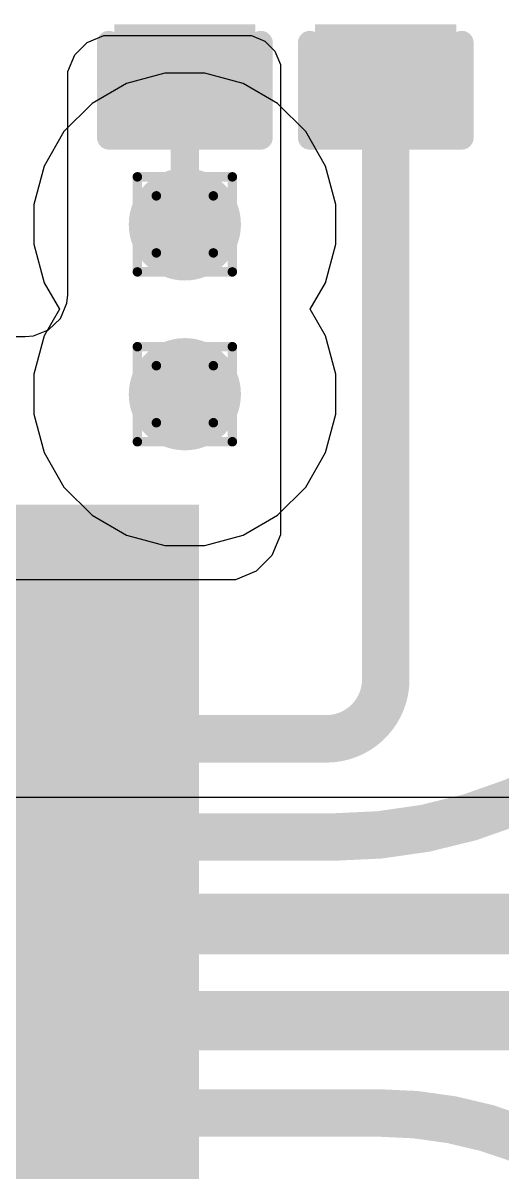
# Model space of a CAD drawing. Header units: inches. Extents: x -5 to 230, y -4 to 159.
# Drawn here: x 38.03 to 40.59, y 38.43 to 44.57 of the extents above; entities that cross this region are included whole.
import ezdxf

# ---------------------------------------------------------------- set-up
doc = ezdxf.new("R2010")
doc.units = ezdxf.units.IN
for name, color, linetype in [('Bottom Layer', 5, 'Continuous'), ('Drill Drawing', 1, 'Continuous'), ('Layer 1', 16, 'Continuous'), ('Layer 2', 76, 'Continuous'), ('Top Layer', 1, 'Continuous'), ('Top Overlay', 2, 'Continuous'), ('Top Paste', 8, 'Continuous'), ('Top Solder', 216, 'Continuous'), ('Via Holes', 16, 'Continuous')]:
    doc.layers.add(name, color=color, linetype=linetype)

# ---------------------------------------------------------------- blocks, each defined once
blk = doc.blocks.new('LQFP_100_71')
at = {"layer": 'Top Layer'}
for points in [[(7.15, 6.15), (8.35, 6.15), (8.35, 5.85), (7.15, 5.85)], [(7.15, 5.65), (8.35, 5.65), (8.35, 5.35), (7.15, 5.35)], [(7.15, 5.15), (8.35, 5.15), (8.35, 4.85), (7.15, 4.85)], [(7.15, 4.65), (8.35, 4.65), (8.35, 4.35), (7.15, 4.35)], [(7.15, 4.15), (8.35, 4.15), (8.35, 3.85), (7.15, 3.85)], [(7.15, 3.65), (8.35, 3.65), (8.35, 3.35), (7.15, 3.35)], [(7.15, 3.15), (8.35, 3.15), (8.35, 2.85), (7.15, 2.85)]]:
    blk.add_hatch(color=1, dxfattribs=at).paths.add_polyline_path(points)
at = {"layer": 'Top Paste'}
for points in [[(7.15, 6.15), (8.35, 6.15), (8.35, 5.85), (7.15, 5.85)], [(7.15, 5.65), (8.35, 5.65), (8.35, 5.35), (7.15, 5.35)], [(7.15, 5.15), (8.35, 5.15), (8.35, 4.85), (7.15, 4.85)], [(7.15, 4.65), (8.35, 4.65), (8.35, 4.35), (7.15, 4.35)], [(7.15, 4.15), (8.35, 4.15), (8.35, 3.85), (7.15, 3.85)], [(7.15, 3.65), (8.35, 3.65), (8.35, 3.35), (7.15, 3.35)], [(7.15, 3.15), (8.35, 3.15), (8.35, 2.85), (7.15, 2.85)]]:
    blk.add_hatch(color=8, dxfattribs=at).paths.add_polyline_path(points)
at = {"layer": 'Top Solder'}
for points in [[(7.0484, 6.2516), (8.4516, 6.2516), (8.4516, 5.7484), (7.0484, 5.7484)], [(7.0484, 5.7516), (8.4516, 5.7516), (8.4516, 5.2484), (7.0484, 5.2484)], [(7.0484, 5.2516), (8.4516, 5.2516), (8.4516, 4.7484), (7.0484, 4.7484)], [(7.0484, 4.7516), (8.4516, 4.7516), (8.4516, 4.2484), (7.0484, 4.2484)], [(7.0484, 4.2516), (8.4516, 4.2516), (8.4516, 3.7484), (7.0484, 3.7484)], [(7.0484, 3.7516), (8.4516, 3.7516), (8.4516, 3.2484), (7.0484, 3.2484)], [(7.0484, 3.2516), (8.4516, 3.2516), (8.4516, 2.7484), (7.0484, 2.7484)], [(7.0484, 2.7516), (8.4516, 2.7516), (8.4516, 2.2484), (7.0484, 2.2484)]]:
    blk.add_hatch(color=216, dxfattribs=at).paths.add_polyline_path(points)
blk = doc.blocks.new('C___0402_244')
at = {"layer": 'Top Layer'}
for points in [[(-0.6985, -0.3175), (-0.6985, 0.3175), (-0.2413, 0.3175), (-0.2413, -0.3175)], [(0.2413, -0.3175), (0.2413, 0.3175), (0.6985, 0.3175), (0.6985, -0.3175)]]:
    blk.add_hatch(color=1, dxfattribs=at).paths.add_polyline_path(points)
at = {"layer": 'Top Paste'}
for points in [[(-0.6985, -0.3175), (-0.6985, 0.3175), (-0.2413, 0.3175), (-0.2413, -0.3175)], [(0.2413, -0.3175), (0.2413, 0.3175), (0.6985, 0.3175), (0.6985, -0.3175)]]:
    blk.add_hatch(color=8, dxfattribs=at).paths.add_polyline_path(points)
at = {"layer": 'Top Solder'}
for points in [[(-0.7585, -0.3775), (-0.7585, 0.3775), (-0.1813, 0.3775), (-0.1813, -0.3775)], [(0.1813, -0.3775), (0.1813, 0.3775), (0.7585, 0.3775), (0.7585, -0.3775)]]:
    blk.add_hatch(color=216, dxfattribs=at).paths.add_polyline_path(points)
at = {"layer": 'Top Overlay'}
for points in [[(-0.7874, -0.4064, 0.127, 0.127, 0), (-0.7874, 0.4064, 0.127, 0.127, 0)], [(-0.2794, 0.4064, 0.127, 0.127, 0), (-0.7874, 0.4064, 0.127, 0.127, 0)], [(0.7874, 0.4064, 0.127, 0.127, 0), (0.2794, 0.4064, 0.127, 0.127, 0)], [(0.7874, -0.4064, 0.127, 0.127, 0), (0.7874, 0.4064, 0.127, 0.127, 0)], [(-0.2794, -0.4064, 0.127, 0.127, 0), (-0.7874, -0.4064, 0.127, 0.127, 0)], [(0.7874, -0.4064, 0.127, 0.127, 0), (0.2794, -0.4064, 0.127, 0.127, 0)]]:
    blk.add_lwpolyline(points, format="xyseb", dxfattribs=at)
for points in [[(-0.8191, 0.4064, 0.0635, 0.0635, 1), (-0.7556, 0.4064, 0.0635, 0.0635, 1)], [(-0.8191, 0.4064, 0.0635, 0.0635, 1), (-0.7556, 0.4064, 0.0635, 0.0635, 1)], [(-0.3111, 0.4064, 0.0635, 0.0635, 1), (-0.2477, 0.4064, 0.0635, 0.0635, 1)], [(0.2477, 0.4064, 0.0635, 0.0635, 1), (0.3111, 0.4064, 0.0635, 0.0635, 1)], [(0.7556, 0.4064, 0.0635, 0.0635, 1), (0.8191, 0.4064, 0.0635, 0.0635, 1)], [(0.7556, 0.4064, 0.0635, 0.0635, 1), (0.8191, 0.4064, 0.0635, 0.0635, 1)], [(-0.8191, -0.4064, 0.0635, 0.0635, 1), (-0.7556, -0.4064, 0.0635, 0.0635, 1)], [(-0.8191, -0.4064, 0.0635, 0.0635, 1), (-0.7556, -0.4064, 0.0635, 0.0635, 1)], [(-0.3111, -0.4064, 0.0635, 0.0635, 1), (-0.2477, -0.4064, 0.0635, 0.0635, 1)], [(0.2477, -0.4064, 0.0635, 0.0635, 1), (0.3111, -0.4064, 0.0635, 0.0635, 1)], [(0.7556, -0.4064, 0.0635, 0.0635, 1), (0.8191, -0.4064, 0.0635, 0.0635, 1)], [(0.7556, -0.4064, 0.0635, 0.0635, 1), (0.8191, -0.4064, 0.0635, 0.0635, 1)]]:
    blk.add_lwpolyline(points, format="xyseb", close=True, dxfattribs=at)
blk = doc.blocks.new('C___0402_249')
at = {"layer": 'Top Layer'}
for points in [[(-0.6985, -0.3175), (-0.6985, 0.3175), (-0.2413, 0.3175), (-0.2413, -0.3175)], [(0.2413, -0.3175), (0.2413, 0.3175), (0.6985, 0.3175), (0.6985, -0.3175)]]:
    blk.add_hatch(color=1, dxfattribs=at).paths.add_polyline_path(points)
at = {"layer": 'Top Paste'}
for points in [[(-0.6985, -0.3175), (-0.6985, 0.3175), (-0.2413, 0.3175), (-0.2413, -0.3175)], [(0.2413, -0.3175), (0.2413, 0.3175), (0.6985, 0.3175), (0.6985, -0.3175)]]:
    blk.add_hatch(color=8, dxfattribs=at).paths.add_polyline_path(points)
at = {"layer": 'Top Solder'}
for points in [[(-0.7585, -0.3775), (-0.7585, 0.3775), (-0.1813, 0.3775), (-0.1813, -0.3775)], [(0.1813, -0.3775), (0.1813, 0.3775), (0.7585, 0.3775), (0.7585, -0.3775)]]:
    blk.add_hatch(color=216, dxfattribs=at).paths.add_polyline_path(points)
at = {"layer": 'Top Overlay'}
for points in [[(-0.7874, 0.4064, 0.127, 0.127, 0), (-0.7874, -0.4064, 0.127, 0.127, 0)], [(-0.7874, 0.4064, 0.127, 0.127, 0), (-0.2794, 0.4064, 0.127, 0.127, 0)], [(0.2794, 0.4064, 0.127, 0.127, 0), (0.7874, 0.4064, 0.127, 0.127, 0)], [(0.7874, 0.4064, 0.127, 0.127, 0), (0.7874, -0.4064, 0.127, 0.127, 0)], [(-0.7874, -0.4064, 0.127, 0.127, 0), (-0.2794, -0.4064, 0.127, 0.127, 0)], [(0.2794, -0.4064, 0.127, 0.127, 0), (0.7874, -0.4064, 0.127, 0.127, 0)]]:
    blk.add_lwpolyline(points, format="xyseb", dxfattribs=at)
for points in [[(-0.8191, 0.4064, 0.0635, 0.0635, 1), (-0.7556, 0.4064, 0.0635, 0.0635, 1)], [(-0.8191, 0.4064, 0.0635, 0.0635, 1), (-0.7556, 0.4064, 0.0635, 0.0635, 1)], [(-0.3111, 0.4064, 0.0635, 0.0635, 1), (-0.2477, 0.4064, 0.0635, 0.0635, 1)], [(0.2477, 0.4064, 0.0635, 0.0635, 1), (0.3111, 0.4064, 0.0635, 0.0635, 1)], [(0.7556, 0.4064, 0.0635, 0.0635, 1), (0.8191, 0.4064, 0.0635, 0.0635, 1)], [(0.7556, 0.4064, 0.0635, 0.0635, 1), (0.8191, 0.4064, 0.0635, 0.0635, 1)], [(-0.8191, -0.4064, 0.0635, 0.0635, 1), (-0.7556, -0.4064, 0.0635, 0.0635, 1)], [(-0.8191, -0.4064, 0.0635, 0.0635, 1), (-0.7556, -0.4064, 0.0635, 0.0635, 1)], [(-0.3111, -0.4064, 0.0635, 0.0635, 1), (-0.2477, -0.4064, 0.0635, 0.0635, 1)], [(0.2477, -0.4064, 0.0635, 0.0635, 1), (0.3111, -0.4064, 0.0635, 0.0635, 1)], [(0.7556, -0.4064, 0.0635, 0.0635, 1), (0.8191, -0.4064, 0.0635, 0.0635, 1)], [(0.7556, -0.4064, 0.0635, 0.0635, 1), (0.8191, -0.4064, 0.0635, 0.0635, 1)]]:
    blk.add_lwpolyline(points, format="xyseb", close=True, dxfattribs=at)

msp = doc.modelspace()

# ---------------------------------------------------------------- hatches: boundary and pattern name
at = {"layer": 'Bottom Layer'}
h = msp.add_hatch(color=5, dxfattribs=at)
edge = h.paths.add_edge_path()
edge.add_arc((38.8916, 43.4972), 0.3, 0, 360)
h = msp.add_hatch(color=5, dxfattribs=at)
edge = h.paths.add_edge_path()
edge.add_arc((38.8916, 42.5894), 0.3, 0, 360)
at = {"layer": 'Layer 1'}
h = msp.add_hatch(color=16, dxfattribs=at)
edge = h.paths.add_edge_path()
edge.add_arc((38.8916, 43.4972), 0.3, 0, 360)
h = msp.add_hatch(color=16, dxfattribs=at)
edge = h.paths.add_edge_path()
edge.add_arc((38.8916, 42.5894), 0.3, 0, 360)
at = {"layer": 'Layer 2'}
h = msp.add_hatch(color=76, dxfattribs=at)
edge = h.paths.add_edge_path()
edge.add_arc((38.8916, 43.4972), 0.3, 0, 360)
h = msp.add_hatch(color=76, dxfattribs=at)
edge = h.paths.add_edge_path()
edge.add_arc((38.8916, 42.5894), 0.3, 0, 360)
at = {"layer": 'Top Layer'}
h = msp.add_hatch(color=1, dxfattribs=at)
edge = h.paths.add_edge_path()
edge.add_arc((38.8916, 43.4972), 0.3, 0, 360)
h = msp.add_hatch(color=1, dxfattribs=at)
edge = h.paths.add_edge_path()
edge.add_arc((38.8916, 42.5894), 0.3, 0, 360)
at = {"layer": 'Via Holes'}
h = msp.add_hatch(color=7, dxfattribs=at)
edge = h.paths.add_edge_path()
edge.add_arc((38.8916, 43.4972), 0.15, 0, 360)
h = msp.add_hatch(color=7, dxfattribs=at)
edge = h.paths.add_edge_path()
edge.add_arc((38.8916, 42.5894), 0.15, 0, 360)

# ---------------------------------------------------------------- linework, layer by layer
at = {"layer": 'Bottom Layer'}
for p, q in [((38.7852, 44.3052), (38.5797, 44.2501)), ((38.9979, 44.3052), (38.7852, 44.3052)), ((39.2034, 44.2501), (38.9979, 44.3052)), ((38.5797, 44.2501), (38.3954, 44.1437)), ((39.3877, 44.1437), (39.2034, 44.2501)), ((38.3954, 44.1437), (38.245, 43.9933)), ((39.5381, 43.9933), (39.3877, 44.1437)), ((38.245, 43.9933), (38.1386, 43.8091)), ((39.6445, 43.8091), (39.5381, 43.9933)), ((38.1386, 43.8091), (38.0836, 43.6036)), ((39.6996, 43.6036), (39.6445, 43.8091)), ((38.0836, 43.6036), (38.0836, 43.3908)), ((39.6996, 43.3908), (39.6996, 43.6036)), ((38.0836, 43.3908), (38.1386, 43.1853)), ((39.6445, 43.1853), (39.6996, 43.3908)), ((38.1386, 43.1853), (38.2206, 43.0433)), ((39.5625, 43.0433), (39.6445, 43.1853)), ((38.2206, 43.0433), (38.1386, 42.9013)), ((39.6445, 42.9013), (39.5625, 43.0433)), ((38.1386, 42.9013), (38.0836, 42.6958)), ((39.6996, 42.6958), (39.6445, 42.9013)), ((38.0836, 42.6958), (38.0836, 42.483)), ((39.6996, 42.483), (39.6996, 42.6958)), ((38.0836, 42.483), (38.1386, 42.2775)), ((39.6445, 42.2775), (39.6996, 42.483)), ((38.1386, 42.2775), (38.245, 42.0933)), ((39.5381, 42.0933), (39.6445, 42.2775)), ((38.245, 42.0933), (38.3954, 41.9429)), ((39.3877, 41.9429), (39.5381, 42.0933)), ((38.3954, 41.9429), (38.5797, 41.8365)), ((39.2034, 41.8365), (39.3877, 41.9429)), ((38.5797, 41.8365), (38.7852, 41.7814)), ((38.9979, 41.7814), (39.2034, 41.8365)), ((38.7852, 41.7814), (38.9979, 41.7814)), ((41.1697, 40.4338), (30.868, 40.4338))]:
    msp.add_line(p, q, dxfattribs=at)
for points in [[(30.868, 39.7677, 0.3048, 0.3048, 0), (43.3499, 39.7677, 0.3048, 0.3048, 0)], [(31.0889, 39.2343, 0.3048, 0.3048, 0), (43.3499, 39.2343, 0.3048, 0.3048, 0)]]:
    msp.add_lwpolyline(points, format="xyseb", dxfattribs=at)
at = {"layer": 'Drill Drawing'}
for points in [[(38.6376, 43.7512, 0.0508, 0.0508, 0), (39.1456, 43.7512, 0.0508, 0.0508, 0)], [(38.6376, 43.2432, 0.0508, 0.0508, 0), (38.6376, 43.7512, 0.0508, 0.0508, 0)], [(39.1456, 43.2432, 0.0508, 0.0508, 0), (39.1456, 43.7512, 0.0508, 0.0508, 0)], [(38.7392, 43.6496, 0.0508, 0.0508, 0), (39.044, 43.6496, 0.0508, 0.0508, 0)], [(38.7392, 43.3448, 0.0508, 0.0508, 0), (38.7392, 43.6496, 0.0508, 0.0508, 0)], [(39.044, 43.3448, 0.0508, 0.0508, 0), (39.044, 43.6496, 0.0508, 0.0508, 0)], [(38.7392, 43.3448, 0.0508, 0.0508, 0), (39.044, 43.3448, 0.0508, 0.0508, 0)], [(38.6376, 43.2432, 0.0508, 0.0508, 0), (39.1456, 43.2432, 0.0508, 0.0508, 0)], [(38.6376, 42.8434, 0.0508, 0.0508, 0), (39.1456, 42.8434, 0.0508, 0.0508, 0)], [(38.6376, 42.3354, 0.0508, 0.0508, 0), (38.6376, 42.8434, 0.0508, 0.0508, 0)], [(39.1456, 42.3354, 0.0508, 0.0508, 0), (39.1456, 42.8434, 0.0508, 0.0508, 0)], [(38.7392, 42.7418, 0.0508, 0.0508, 0), (39.044, 42.7418, 0.0508, 0.0508, 0)], [(38.7392, 42.437, 0.0508, 0.0508, 0), (38.7392, 42.7418, 0.0508, 0.0508, 0)], [(39.044, 42.437, 0.0508, 0.0508, 0), (39.044, 42.7418, 0.0508, 0.0508, 0)], [(38.7392, 42.437, 0.0508, 0.0508, 0), (39.044, 42.437, 0.0508, 0.0508, 0)], [(38.6376, 42.3354, 0.0508, 0.0508, 0), (39.1456, 42.3354, 0.0508, 0.0508, 0)]]:
    msp.add_lwpolyline(points, format="xyseb", dxfattribs=at)
for points in [[(38.6249, 43.7512, 0.0254, 0.0254, 1), (38.6503, 43.7512, 0.0254, 0.0254, 1)], [(38.6249, 43.7512, 0.0254, 0.0254, 1), (38.6503, 43.7512, 0.0254, 0.0254, 1)], [(39.1329, 43.7512, 0.0254, 0.0254, 1), (39.1583, 43.7512, 0.0254, 0.0254, 1)], [(39.1329, 43.7512, 0.0254, 0.0254, 1), (39.1583, 43.7512, 0.0254, 0.0254, 1)], [(38.7265, 43.6496, 0.0254, 0.0254, 1), (38.7519, 43.6496, 0.0254, 0.0254, 1)], [(38.7265, 43.6496, 0.0254, 0.0254, 1), (38.7519, 43.6496, 0.0254, 0.0254, 1)], [(39.0313, 43.6496, 0.0254, 0.0254, 1), (39.0567, 43.6496, 0.0254, 0.0254, 1)], [(39.0313, 43.6496, 0.0254, 0.0254, 1), (39.0567, 43.6496, 0.0254, 0.0254, 1)], [(38.7265, 43.3448, 0.0254, 0.0254, 1), (38.7519, 43.3448, 0.0254, 0.0254, 1)], [(38.7265, 43.3448, 0.0254, 0.0254, 1), (38.7519, 43.3448, 0.0254, 0.0254, 1)], [(39.0313, 43.3448, 0.0254, 0.0254, 1), (39.0567, 43.3448, 0.0254, 0.0254, 1)], [(39.0313, 43.3448, 0.0254, 0.0254, 1), (39.0567, 43.3448, 0.0254, 0.0254, 1)], [(38.6249, 43.2432, 0.0254, 0.0254, 1), (38.6503, 43.2432, 0.0254, 0.0254, 1)], [(38.6249, 43.2432, 0.0254, 0.0254, 1), (38.6503, 43.2432, 0.0254, 0.0254, 1)], [(39.1329, 43.2432, 0.0254, 0.0254, 1), (39.1583, 43.2432, 0.0254, 0.0254, 1)], [(39.1329, 43.2432, 0.0254, 0.0254, 1), (39.1583, 43.2432, 0.0254, 0.0254, 1)], [(38.6249, 42.8434, 0.0254, 0.0254, 1), (38.6503, 42.8434, 0.0254, 0.0254, 1)], [(38.6249, 42.8434, 0.0254, 0.0254, 1), (38.6503, 42.8434, 0.0254, 0.0254, 1)], [(39.1329, 42.8434, 0.0254, 0.0254, 1), (39.1583, 42.8434, 0.0254, 0.0254, 1)], [(39.1329, 42.8434, 0.0254, 0.0254, 1), (39.1583, 42.8434, 0.0254, 0.0254, 1)], [(38.7265, 42.7418, 0.0254, 0.0254, 1), (38.7519, 42.7418, 0.0254, 0.0254, 1)], [(38.7265, 42.7418, 0.0254, 0.0254, 1), (38.7519, 42.7418, 0.0254, 0.0254, 1)], [(39.0313, 42.7418, 0.0254, 0.0254, 1), (39.0567, 42.7418, 0.0254, 0.0254, 1)], [(39.0313, 42.7418, 0.0254, 0.0254, 1), (39.0567, 42.7418, 0.0254, 0.0254, 1)], [(38.7265, 42.437, 0.0254, 0.0254, 1), (38.7519, 42.437, 0.0254, 0.0254, 1)], [(38.7265, 42.437, 0.0254, 0.0254, 1), (38.7519, 42.437, 0.0254, 0.0254, 1)], [(39.0313, 42.437, 0.0254, 0.0254, 1), (39.0567, 42.437, 0.0254, 0.0254, 1)], [(39.0313, 42.437, 0.0254, 0.0254, 1), (39.0567, 42.437, 0.0254, 0.0254, 1)], [(38.6249, 42.3354, 0.0254, 0.0254, 1), (38.6503, 42.3354, 0.0254, 0.0254, 1)], [(38.6249, 42.3354, 0.0254, 0.0254, 1), (38.6503, 42.3354, 0.0254, 0.0254, 1)], [(39.1329, 42.3354, 0.0254, 0.0254, 1), (39.1583, 42.3354, 0.0254, 0.0254, 1)], [(39.1329, 42.3354, 0.0254, 0.0254, 1), (39.1583, 42.3354, 0.0254, 0.0254, 1)]]:
    msp.add_lwpolyline(points, format="xyseb", close=True, dxfattribs=at)
at = {"layer": 'Layer 1'}
for p, q in [((38.7852, 44.3052), (38.5797, 44.2501)), ((38.9979, 44.3052), (38.7852, 44.3052)), ((39.2034, 44.2501), (38.9979, 44.3052)), ((38.5797, 44.2501), (38.3954, 44.1437)), ((39.3877, 44.1437), (39.2034, 44.2501)), ((38.3954, 44.1437), (38.245, 43.9933)), ((39.5381, 43.9933), (39.3877, 44.1437)), ((38.245, 43.9933), (38.1386, 43.8091)), ((39.6445, 43.8091), (39.5381, 43.9933)), ((38.1386, 43.8091), (38.0836, 43.6036)), ((39.6996, 43.6036), (39.6445, 43.8091)), ((38.0836, 43.6036), (38.0836, 43.3908)), ((39.6996, 43.3908), (39.6996, 43.6036)), ((38.0836, 43.3908), (38.1386, 43.1853)), ((39.6445, 43.1853), (39.6996, 43.3908)), ((38.1386, 43.1853), (38.2206, 43.0433)), ((39.5625, 43.0433), (39.6445, 43.1853)), ((38.2206, 43.0433), (38.1386, 42.9013)), ((39.6445, 42.9013), (39.5625, 43.0433)), ((38.1386, 42.9013), (38.0836, 42.6958)), ((39.6996, 42.6958), (39.6445, 42.9013)), ((38.0836, 42.6958), (38.0836, 42.483)), ((39.6996, 42.483), (39.6996, 42.6958)), ((38.0836, 42.483), (38.1386, 42.2775)), ((39.6445, 42.2775), (39.6996, 42.483)), ((38.1386, 42.2775), (38.245, 42.0933)), ((39.5381, 42.0933), (39.6445, 42.2775)), ((38.245, 42.0933), (38.3954, 41.9429)), ((39.3877, 41.9429), (39.5381, 42.0933)), ((38.3954, 41.9429), (38.5797, 41.8365)), ((39.2034, 41.8365), (39.3877, 41.9429)), ((38.5797, 41.8365), (38.7852, 41.7814)), ((38.9979, 41.7814), (39.2034, 41.8365)), ((38.7852, 41.7814), (38.9979, 41.7814))]:
    msp.add_line(p, q, dxfattribs=at)
at = {"layer": 'Top Layer'}
for p, q in [((38.3024, 44.403), (38.3696, 44.4702)), ((38.3696, 44.4702), (38.4574, 44.5066)), ((38.4574, 44.5066), (39.2477, 44.5066)), ((39.2477, 44.5066), (39.319, 44.477)), ((39.319, 44.477), (39.3736, 44.4224)), ((38.2661, 44.3153), (38.3024, 44.403)), ((39.3736, 44.4224), (39.4031, 44.3511)), ((39.4031, 44.3511), (39.4031, 41.8386)), ((38.2661, 43.12), (38.2661, 44.3153)), ((38.2611, 43.076), (38.2661, 43.12)), ((38.2661, 43.12), (38.2661, 43.12)), ((38.2263, 42.995), (38.2611, 43.076)), ((38.1631, 42.9335), (38.2263, 42.995)), ((38.0812, 42.9009), (38.1631, 42.9335)), ((37.4907, 42.8972), (38.0371, 42.8972)), ((38.0371, 42.8972), (38.0812, 42.9009)), ((39.4031, 41.8386), (39.3572, 41.7279)), ((39.3572, 41.7279), (39.2725, 41.6431)), ((39.2725, 41.6431), (39.1617, 41.5972)), ((39.1617, 41.5972), (37.5138, 41.5972))]:
    msp.add_line(p, q, dxfattribs=at)
for points in [[(39.966, 41.0647, 0.254, 0.254, 0), (39.966, 44.278, 0.254, 0.254, 0)], [(38.8916, 43.4972, 0.1524, 0.1524, 0), (38.8916, 44.278, 0.1524, 0.1524, 0)], [(36.9529, 41.2472, 0.254, 0.254, 0), (38.2661, 41.2472, 0.254, 0.254, 0)], [(39.966, 41.0647, 0.254, 0.254, -0.414214), (39.6485, 40.7472, 0.254, 0.254, 0)], [(41.4697, 40.9492, 0.254, 0.254, -0.197247), (39.6873, 40.2224, 0.254, 0.254, 0)], [(38.2661, 40.7472, 0.254, 0.254, 0), (39.6485, 40.7472, 0.254, 0.254, 0)], [(38.2908, 40.2224, 0.254, 0.254, -0.414214), (38.2661, 40.2472, 0.254, 0.254, 0)], [(38.2908, 40.2224, 0.254, 0.254, 0), (39.6873, 40.2224, 0.254, 0.254, 0)], [(38.2661, 39.7472, 0.3048, 0.3048, 0), (40.8531, 39.7472, 0.3048, 0.3048, 0)], [(38.2661, 39.2472, 0.3048, 0.3048, 0), (40.8716, 39.2472, 0.3048, 0.3048, 0)], [(38.2661, 38.7472, 0.254, 0.254, 0), (39.9304, 38.7472, 0.254, 0.254, 0)], [(39.9304, 38.7472, 0.254, 0.254, 0), (39.9328, 38.7472, 0.254, 0.254, 0)], [(39.9328, 38.7472, 0.254, 0.254, -0.211597), (41.4809, 38.0606, 0.254, 0.254, 0)]]:
    msp.add_lwpolyline(points, format="xyseb", dxfattribs=at)
for points in [[(39.9025, 44.278, 0.127, 0.127, 1), (40.0295, 44.278, 0.127, 0.127, 1)], [(38.8535, 44.278, 0.0762, 0.0762, 1), (38.9297, 44.278, 0.0762, 0.0762, 1)], [(38.8535, 43.4972, 0.0762, 0.0762, 1), (38.9297, 43.4972, 0.0762, 0.0762, 1)], [(38.2026, 41.2472, 0.127, 0.127, 1), (38.3296, 41.2472, 0.127, 0.127, 1)], [(39.9025, 41.0647, 0.127, 0.127, 1), (40.0295, 41.0647, 0.127, 0.127, 1)], [(39.9025, 41.0647, 0.127, 0.127, 1), (40.0295, 41.0647, 0.127, 0.127, 1)], [(38.2026, 40.7472, 0.127, 0.127, 1), (38.3296, 40.7472, 0.127, 0.127, 1)], [(39.585, 40.7472, 0.127, 0.127, 1), (39.712, 40.7472, 0.127, 0.127, 1)], [(39.585, 40.7472, 0.127, 0.127, 1), (39.712, 40.7472, 0.127, 0.127, 1)], [(38.2026, 40.2472, 0.127, 0.127, 1), (38.3296, 40.2472, 0.127, 0.127, 1)], [(38.2273, 40.2224, 0.127, 0.127, 1), (38.3543, 40.2224, 0.127, 0.127, 1)], [(38.2273, 40.2224, 0.127, 0.127, 1), (38.3543, 40.2224, 0.127, 0.127, 1)], [(39.6238, 40.2224, 0.127, 0.127, 1), (39.7508, 40.2224, 0.127, 0.127, 1)], [(39.6238, 40.2224, 0.127, 0.127, 1), (39.7508, 40.2224, 0.127, 0.127, 1)], [(38.1899, 39.7472, 0.1524, 0.1524, 1), (38.3423, 39.7472, 0.1524, 0.1524, 1)], [(38.1899, 39.2472, 0.1524, 0.1524, 1), (38.3423, 39.2472, 0.1524, 0.1524, 1)], [(38.2026, 38.7472, 0.127, 0.127, 1), (38.3296, 38.7472, 0.127, 0.127, 1)], [(39.8669, 38.7472, 0.127, 0.127, 1), (39.9939, 38.7472, 0.127, 0.127, 1)], [(39.8669, 38.7472, 0.127, 0.127, 1), (39.9939, 38.7472, 0.127, 0.127, 1)], [(39.8693, 38.7472, 0.127, 0.127, 1), (39.9963, 38.7472, 0.127, 0.127, 1)], [(39.8693, 38.7472, 0.127, 0.127, 1), (39.9963, 38.7472, 0.127, 0.127, 1)]]:
    msp.add_lwpolyline(points, format="xyseb", close=True, dxfattribs=at)

# ---------------------------------------------------------------- block references
for name, p, rotation in [('C___0402_244', (38.8916, 44.7479), 270), ('C___0402_249', (39.966, 44.7479), 90)]:
    msp.add_blockref(name, p, dxfattribs=dict(rotation=rotation))
msp.add_blockref('LQFP_100_71', (30.5161, 35.7472))

doc.saveas('drawing.dxf')
